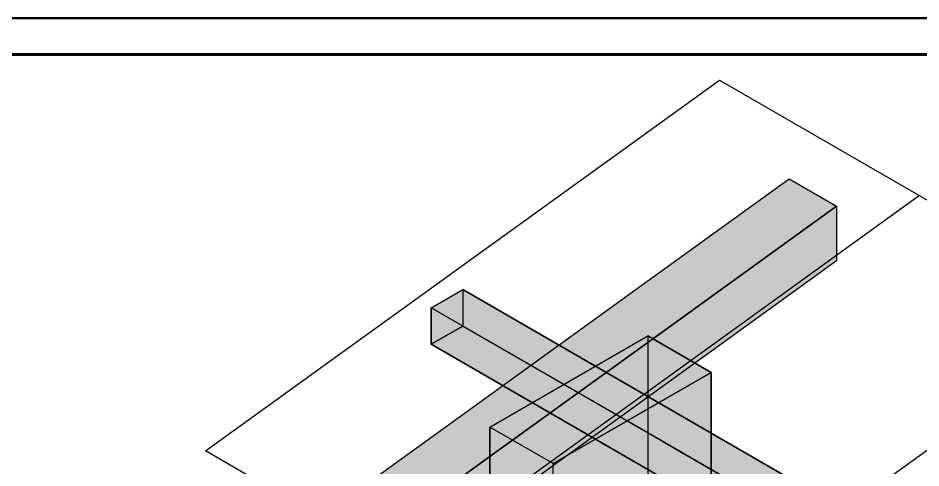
# Model space of a CAD drawing. Header units: metres. Extents: x 0 to 34.2, y 0 to 17.8.
# Drawn here: x 31.413 to 32.651, y 2.354 to 2.97 of the extents above; entities that cross this region are included whole.
import ezdxf

# ---------------------------------------------------------------- set-up
doc = ezdxf.new("R2010")
doc.units = ezdxf.units.M
doc.header["$LTSCALE"] = 0.25
doc.layers.add('ISO-ARISTAS', color=8, linetype='CONTINUOUS')
doc.layers.add('ISO-CONCRETO-SUP', color=254, linetype='CONTINUOUS', true_color=0xe8e8e8)
doc.layers.add('MARCO', color=7, linetype='CONTINUOUS', lineweight=50)

msp = doc.modelspace()

# ---------------------------------------------------------------- linework, layer by layer
at = {"layer": 'ISO-ARISTAS', "color": 250}
for p, q in [((31.6703, 2.3769), (32.3744, 2.885)), ((32.3744, 2.885), (33.1971, 2.41)), ((32.2391, 2.5831), (32.4701, 2.7498)), ((32.4701, 2.7498), (32.535, 2.7123)), ((32.6486, 2.7267), (31.9445, 2.2185)), ((32.3041, 2.5456), (32.535, 2.7123)), ((32.535, 2.7123), (32.3041, 2.5456)), ((32.535, 2.7123), (32.535, 2.6373)), ((32.535, 2.6373), (32.3041, 2.4706)), ((31.9795, 2.5731), (32.0228, 2.5981)), ((31.9795, 2.5731), (32.0228, 2.5981)), ((32.0228, 2.5981), (32.0228, 2.5481)), ((32.297, 2.4398), (32.0228, 2.5981)), ((32.0228, 2.5981), (32.0228, 2.5481)), ((32.0228, 2.5981), (32.297, 2.4398)), ((32.0082, 2.4164), (32.2391, 2.5831)), ((31.9795, 2.5231), (31.9795, 2.5731)), ((32.2537, 2.4148), (31.9795, 2.5731)), ((32.2537, 2.4148), (31.9795, 2.5731)), ((31.9795, 2.5731), (31.9795, 2.5231)), ((32.9228, 2.5683), (32.2188, 2.0602)), ((32.0228, 2.5481), (31.9795, 2.5231)), ((31.9795, 2.5231), (32.0228, 2.5481)), ((32.0228, 2.5481), (32.297, 2.3898)), ((32.0228, 2.5481), (32.297, 2.3898)), ((32.0731, 2.3789), (32.3041, 2.5456)), ((32.3041, 2.5456), (32.0731, 2.3789)), ((32.06, 2.4096), (32.2765, 2.5346)), ((32.06, 2.4096), (32.2765, 2.5346)), ((32.3631, 2.4846), (32.2765, 2.5346)), ((32.2765, 2.5346), (32.2765, 2.1819)), ((32.2765, 2.5346), (32.2765, 2.1819)), ((32.2765, 2.5346), (32.3631, 2.4846)), ((32.2537, 2.3648), (31.9795, 2.5231)), ((31.9795, 2.5231), (32.2537, 2.3648)), ((32.1466, 2.3596), (32.3631, 2.4846)), ((32.3631, 2.4846), (32.1466, 2.3596)), ((32.3631, 2.1319), (32.3631, 2.4846)), ((32.3631, 2.4846), (32.3631, 2.1319)), ((32.3041, 2.4706), (32.0731, 2.3039)), ((32.5712, 2.2815), (32.297, 2.4398)), ((32.297, 2.4398), (32.5712, 2.2815)), ((31.7772, 2.2498), (32.0082, 2.4164)), ((32.5279, 2.2565), (32.2537, 2.4148)), ((32.5279, 2.2565), (32.2537, 2.4148)), ((32.06, 2.0569), (32.06, 2.4096)), ((32.1466, 2.3596), (32.06, 2.4096)), ((32.06, 2.4096), (32.06, 2.0569)), ((32.1466, 2.3596), (32.06, 2.4096)), ((32.297, 2.3898), (32.5712, 2.2315)), ((32.297, 2.3898), (32.5712, 2.2315)), ((32.493, 1.9019), (31.6703, 2.3769)), ((32.0731, 2.3789), (31.8422, 2.2123)), ((31.8422, 2.2123), (32.0731, 2.3789)), ((32.5279, 2.2065), (32.2537, 2.3648)), ((32.2537, 2.3648), (32.5279, 2.2065)), ((32.1466, 2.0069), (32.1466, 2.3596)), ((32.1466, 2.0069), (32.1466, 2.3596))]:
    msp.add_line(p, q, dxfattribs=at)
at = {"layer": 'ISO-CONCRETO-SUP', "true_color": 0x6e7681}
for points in [[(32.4701, 2.7498), (32.535, 2.7123), (32.2391, 2.5831), (32.3041, 2.5456)], [(32.2391, 2.5831), (32.3041, 2.5456), (32.0082, 2.4164), (32.0731, 2.3789)], [(32.0082, 2.4164), (32.0731, 2.3789), (31.7772, 2.2498), (31.8422, 2.2123)]]:
    msp.add_solid(points, dxfattribs=at)
at = {"layer": 'ISO-CONCRETO-SUP', "true_color": 0x575d65}
for points in [[(32.535, 2.6373), (32.3041, 2.4706), (32.535, 2.7123), (32.3041, 2.5456)], [(32.0228, 2.5481), (31.9795, 2.5231), (32.0228, 2.5981), (31.9795, 2.5731)], [(32.3041, 2.4706), (32.0731, 2.3039), (32.3041, 2.5456), (32.0731, 2.3789)], [(32.2765, 2.1819), (32.06, 2.0569), (32.2765, 2.5346), (32.06, 2.4096)], [(32.3631, 2.1319), (32.1466, 2.0069), (32.3631, 2.4846), (32.1466, 2.3596)], [(32.0731, 2.3039), (31.8422, 2.1373), (32.0731, 2.3789), (31.8422, 2.2123)]]:
    msp.add_solid(points, dxfattribs=at)
at = {"layer": 'ISO-CONCRETO-SUP', "true_color": 0x6b737d}
for points in [[(32.0228, 2.5981), (32.297, 2.4398), (31.9795, 2.5731), (32.2537, 2.4148)], [(32.0228, 2.5481), (32.297, 2.3898), (31.9795, 2.5231), (32.2537, 2.3648)], [(32.2765, 2.5346), (32.3631, 2.4846), (32.06, 2.4096), (32.1466, 2.3596)], [(32.297, 2.4398), (32.5712, 2.2815), (32.2537, 2.4148), (32.5279, 2.2565)], [(32.297, 2.3898), (32.5712, 2.2315), (32.2537, 2.3648), (32.5279, 2.2065)]]:
    msp.add_solid(points, dxfattribs=at)
at = {"layer": 'ISO-CONCRETO-SUP', "true_color": 0x616771}
for points in [[(32.0228, 2.5481), (32.297, 2.3898), (32.0228, 2.5981), (32.297, 2.4398)], [(31.9795, 2.5231), (32.2537, 2.3648), (31.9795, 2.5731), (32.2537, 2.4148)], [(32.2765, 2.1819), (32.3631, 2.1319), (32.2765, 2.5346), (32.3631, 2.4846)], [(32.297, 2.3898), (32.5712, 2.2315), (32.297, 2.4398), (32.5712, 2.2815)], [(32.2537, 2.3648), (32.5279, 2.2065), (32.2537, 2.4148), (32.5279, 2.2565)], [(32.06, 2.0569), (32.1466, 2.0069), (32.06, 2.4096), (32.1466, 2.3596)]]:
    msp.add_solid(points, dxfattribs=at)
at = {"layer": 'MARCO'}
msp.add_lwpolyline([(30, 0), (34.205, 0), (34.205, 2.97), (30, 2.97)], close=True, dxfattribs=at)
at = {"layer": 'MARCO', "const_width": 0.004}
msp.add_lwpolyline([(30.125, 0.05), (34.155, 0.05), (34.155, 2.92), (30.125, 2.92)], close=True, dxfattribs=at)

doc.saveas('drawing.dxf')
